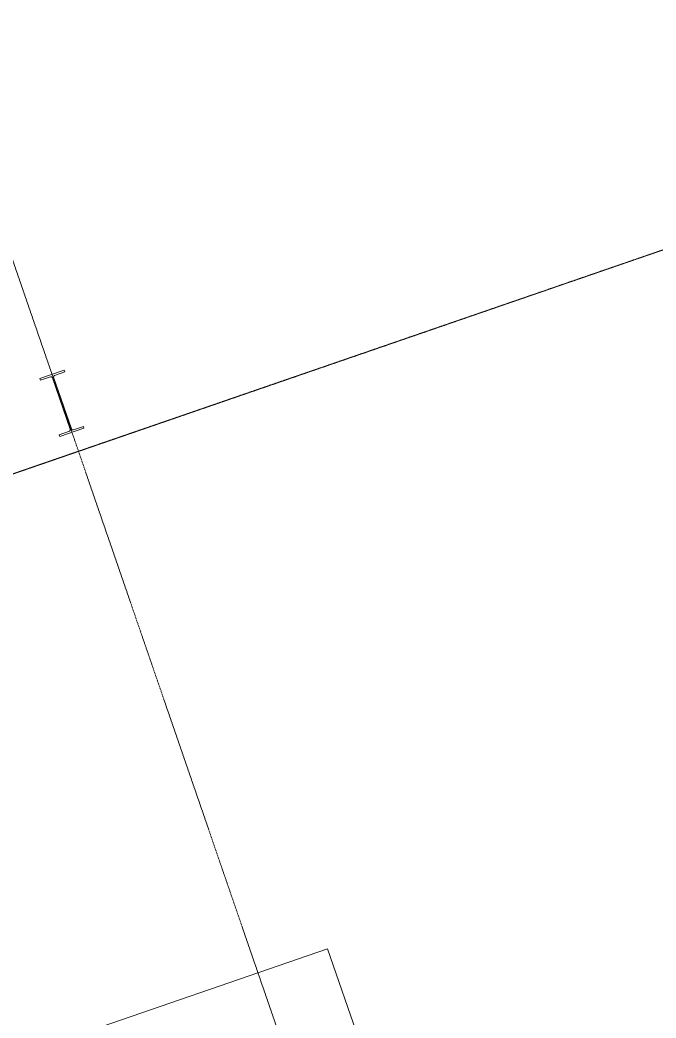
# Model space of a CAD drawing. Header units: millimetres. Extents: x -2612262 to -2065320, y 3717813 to 4283368.
# Drawn here: x -2379308 to -2374576, y 3976472 to 3983893 of the extents above; entities that cross this region are included whole.
import ezdxf

# ---------------------------------------------------------------- set-up
doc = ezdxf.new("R2010")
doc.units = ezdxf.units.MM
for name, pattern in [('Aligning Line', [3.2004, 1.6002, -1.6002]), ('Grid Line', [21, 12, -3, 3, -3]), ('Overhead', [4, 2.5, -1.5])]:
    doc.linetypes.add(name, pattern=pattern)
for name, color, linetype, lineweight in [('A-FLOR', 192, 'Continuous', 5), ('A-FLOR-OVHD', 1, 'Overhead', 13), ('G-ANNO-REFR', 1, 'Aligning Line', 5), ('S-BEAM', 12, 'Continuous', 5), ('S-GRID', 1, 'Continuous', 5)]:
    doc.layers.add(name, color=color, linetype=linetype, lineweight=lineweight)
picture_1 = doc.add_image_def('image1.jpg', size_in_pixel=(6528, 5638))

# ---------------------------------------------------------------- blocks, each defined once
blk = doc.blocks.new('Structural Framing 6 - Structural Framing 1-1639752-GA - Part A')
at = {"layer": 'S-BEAM', "lineweight": 13}
for p, q in [((-2378979.2, 3981288.2), (-2379158.8, 3981226.4)), ((-2379050, 3981250.4), (-2378975, 3981276.2)), ((-2378975, 3981276.2), (-2378979.2, 3981288.2)), ((-2379158.8, 3981226.4), (-2379154.7, 3981214.4)), ((-2379154.7, 3981214.4), (-2379079.6, 3981240.2)), ((-2379065.1, 3981233.1), (-2378933, 3980849.5)), ((-2378925, 3980852.2), (-2379057.1, 3981235.9)), ((-2378940.1, 3980835), (-2379015.1, 3980809.1)), ((-2379011, 3980797.1), (-2378831.3, 3980859)), ((-2378835.5, 3980871), (-2378910.5, 3980845.2)), ((-2378831.3, 3980859), (-2378835.5, 3980871)), ((-2379015.1, 3980809.1), (-2379011, 3980797.1))]:
    blk.add_line(p, q, dxfattribs=at)
for centre, start, end in [((-2379075.9, 3981229.4), 19.00041, 109.00041), ((-2379046.3, 3981239.6), 109.00041, 199.00041), ((-2378943.8, 3980845.7), 289.00041, 19.00041), ((-2378914.2, 3980855.9), 199.00041, 289.00041)]:
    blk.add_arc(centre, 11.4, start, end, dxfattribs=at)

msp = doc.modelspace()

# ---------------------------------------------------------------- linework, layer by layer
at = {"layer": 'A-FLOR'}
for p, q in [((-2386343.7, 3978113.3), (-2373995.2, 3982365.3)), ((-2379288.4, 3976206.4), (-2377019.2, 3976987.8)), ((-2377019.2, 3976987.8), (-2375847.1, 3973583.9))]:
    msp.add_line(p, q, dxfattribs=at)
at = {"layer": 'A-FLOR-OVHD'}
msp.add_line((-2446337, 3957456), (-2341051.5, 3993708.7), dxfattribs=at)
msp.add_line((-2446337, 3957456), (-2341051.5, 3993708.7), dxfattribs=at)
at = {"layer": 'S-GRID', "linetype": 'Grid Line'}
for p, q in [((-2374670.8, 3968484.4), (-2397810.8, 4035686.2)), ((-2337697.5, 3994864.2), (-2467184.7, 3950277.1))]:
    msp.add_line(p, q, dxfattribs=at)

# ---------------------------------------------------------------- block references
at = {"layer": 'S-BEAM'}
msp.add_blockref('Structural Framing 6 - Structural Framing 1-1639752-GA - Part A', (0, 0), dxfattribs=at)

# ---------------------------------------------------------------- pictures from other files: only their frames are drawn
at = {"layer": 'G-ANNO-REFR'}
image = msp.add_image(picture_1, insert=(-2382054.9, 4283368.1), size_in_units=(433000, 373966.6), rotation=-122.11743, dxfattribs=at)
image.dxf.flags = 15

doc.saveas('drawing.dxf')
